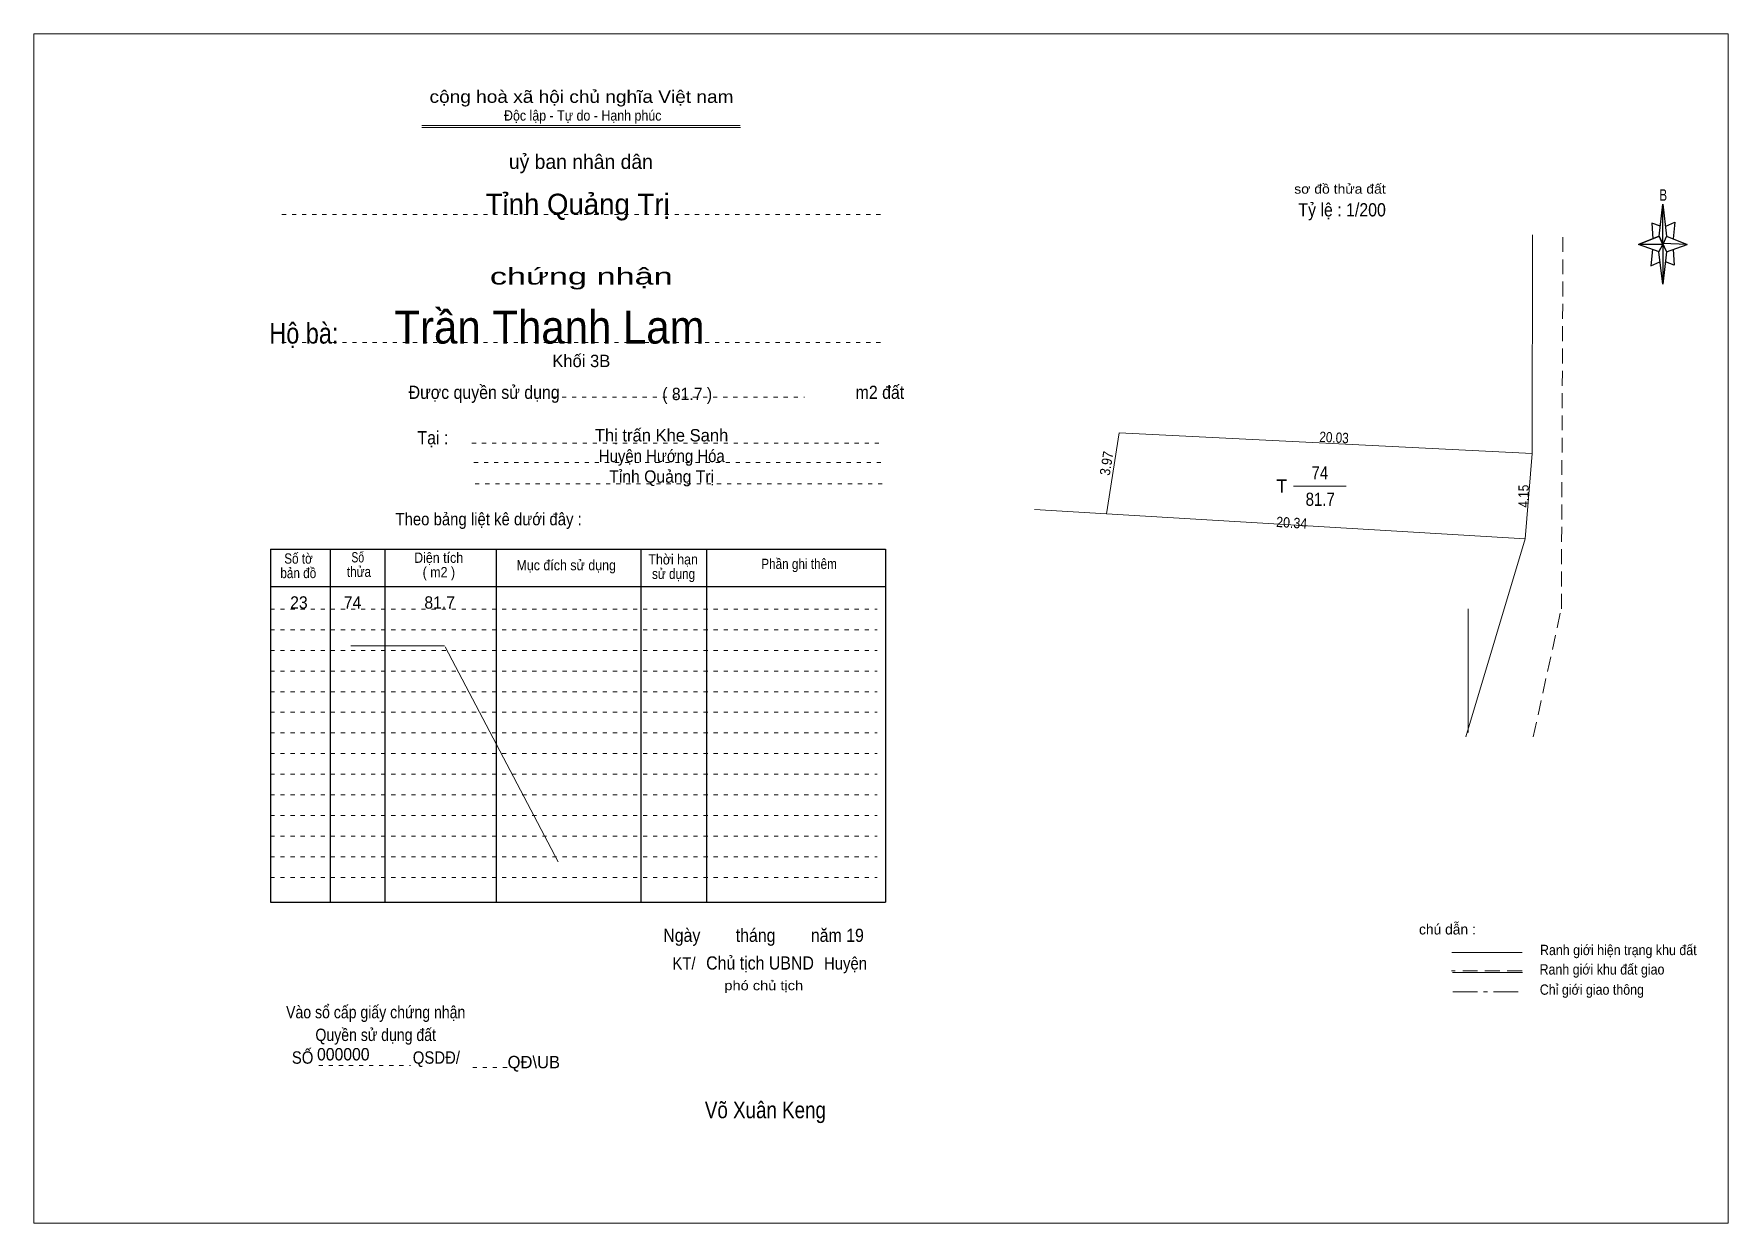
# Model space of a CAD drawing. Header units: centimetres. Extents: x -0.5 to 40.5, y 0 to 28.8.
import ezdxf
from ezdxf.enums import TextEntityAlignment as Align

# ---------------------------------------------------------------- set-up
doc = ezdxf.new("R2010")
doc.units = ezdxf.units.CM
doc.header["$LTSCALE"] = 0.12
for name, pattern in [('DOT_DASHED', [7.7, 5, -1.2, 0.3, -1.2]), ('DOTTED', [1.5, 0.3, -1.2]), ('MEDIUM_DASHED', [4.5, 3, -1.5])]:
    doc.linetypes.add(name, pattern=pattern)
for name, color, linetype, lineweight in [('1', 7, 'DOTTED', 13), ('12', 7, 'MEDIUM_DASHED', 13), ('33', 7, 'Continuous', 13), ('34', 7, 'Continuous', 13), ('50', 7, 'Continuous', 25), ('62', 7, 'Continuous', 13)]:
    doc.layers.add(name, color=color, linetype=linetype, lineweight=lineweight)

msp = doc.modelspace()

# ---------------------------------------------------------------- linework, layer by layer
at = {"layer": '1', "linetype": 'Continuous'}
for p, q in [((8.91, 26.55), (16.62, 26.55)), ((8.91, 26.5), (16.63, 26.5))]:
    msp.add_line(p, q, dxfattribs=at)
at = {"layer": '1'}
for p, q in [((5.52, 24.4), (20.02, 24.4)), ((5.52, 21.3), (20.02, 21.3)), ((12.06, 19.97), (18.18, 19.97)), ((10.12, 18.86), (20.06, 18.86)), ((10.17, 18.39), (20.11, 18.39)), ((10.2, 17.87), (20.14, 17.87)), ((5.24, 14.84), (19.94, 14.84)), ((5.24, 14.34), (19.94, 14.34)), ((5.24, 13.84), (19.94, 13.84)), ((5.24, 13.34), (19.94, 13.34)), ((5.24, 12.84), (19.94, 12.84)), ((5.24, 12.34), (19.94, 12.34)), ((5.24, 11.84), (19.94, 11.84)), ((5.24, 11.34), (19.94, 11.34)), ((5.24, 10.84), (19.94, 10.84)), ((5.24, 10.34), (19.94, 10.34)), ((5.24, 9.84), (19.94, 9.84)), ((5.24, 9.34), (19.94, 9.34)), ((5.24, 8.84), (19.94, 8.84)), ((5.24, 8.34), (19.94, 8.34)), ((6.41, 3.79), (8.63, 3.79)), ((10.14, 3.74), (11.2, 3.74))]:
    msp.add_line(p, q, dxfattribs=at)
at = {"layer": '1', "linetype": 'Continuous', "lineweight": 25}
for p, q in [((5.24, 16.29), (20.14, 16.29)), ((5.24, 16.29), (5.24, 7.74)), ((6.69, 16.29), (6.69, 7.74)), ((8.01, 16.29), (8.01, 7.74)), ((10.71, 16.29), (10.71, 7.74)), ((14.21, 16.29), (14.21, 7.74)), ((15.8, 16.29), (15.8, 7.74)), ((20.14, 16.29), (20.14, 7.74)), ((5.24, 15.39), (20.14, 15.39)), ((5.24, 7.74), (20.14, 7.74))]:
    msp.add_line(p, q, dxfattribs=at)
at = {"layer": '1', "linetype": 'Continuous'}
msp.add_lwpolyline([(-0.49, -0.03), (40.55, -0.03), (40.55, 28.77), (-0.49, 28.77)], close=True, dxfattribs=at)
at = {"layer": '12'}
msp.add_lwpolyline([(35.83, 11.75), (36.51, 14.85), (36.55, 23.9)], dxfattribs=at)
at = {"layer": '33'}
msp.add_line((30.02, 17.82), (31.3, 17.82), dxfattribs=at)
at = {"layer": '34'}
for p, q in [((35.81, 23.9), (35.8, 18.61)), ((35.8, 18.61), (35.63, 16.54))]:
    msp.add_line(p, q, dxfattribs=at)
for points in [[(35.8, 18.61), (25.8, 19.11), (25.49, 17.15), (23.75, 17.25)], [(25.49, 17.15), (35.63, 16.54), (34.2, 11.75)]]:
    msp.add_lwpolyline(points, dxfattribs=at)
msp.add_lwpolyline([(25.49, 17.15), (25.8, 19.11), (35.8, 18.61), (35.63, 16.54)], close=True, dxfattribs=at)
at = {"layer": '50'}
for p, q in [((38.88, 23.87), (38.97, 24.65)), ((39.06, 23.87), (39.56, 23.67)), ((38.88, 23.49), (38.38, 23.67)), ((39.06, 23.49), (38.97, 22.71)), ((39.22, 23.55), (39.24, 23.17)), ((39.24, 23.17), (39.03, 23.25))]:
    msp.add_line(p, q, dxfattribs=at)
at = {"layer": '50', "lineweight": 13}
for p, q in [((7.19, 13.95), (9.46, 13.95)), ((9.47, 13.93), (12.21, 8.72)), ((35.56, 6.52), (33.86, 6.52)), ((35.57, 6.04), (33.87, 6.04))]:
    msp.add_line(p, q, dxfattribs=at)
at = {"layer": '50', "linetype": 'MEDIUM_DASHED', "lineweight": 13}
msp.add_line((35.56, 6.08), (33.85, 6.08), dxfattribs=at)
at = {"layer": '50', "linetype": 'DOT_DASHED', "lineweight": 13}
msp.add_line((33.88, 5.57), (35.59, 5.57), dxfattribs=at)
at = {"layer": '50'}
for points in [[(38.97, 24.65), (39.06, 23.87), (38.97, 23.67)], [(38.97, 23.67), (38.38, 23.67), (38.88, 23.87), (39.06, 23.49), (39.56, 23.67), (38.97, 23.69)], [(38.97, 23.67), (38.97, 22.71), (38.87, 23.49)]]:
    msp.add_lwpolyline(points, close=True, dxfattribs=at)
for points in [[(38.97, 23.67), (38.88, 23.87), (38.38, 23.67)], [(38.91, 24.11), (38.7, 24.19), (38.73, 23.81)], [(39.04, 24.11), (39.26, 24.21), (39.22, 23.81)], [(38.72, 23.55), (38.68, 23.15), (38.9, 23.25)], [(38.97, 23.67), (39.06, 23.49), (39.56, 23.67)]]:
    msp.add_lwpolyline(points, dxfattribs=at)
at = {"layer": '62'}
msp.add_line((34.25, 11.85), (34.25, 14.85), dxfattribs=at)

# ---------------------------------------------------------------- texts
at = {"layer": '1'}
for s, height, width, p in [('cộng hoà xã hội chủ nghĩa Việt nam', 0.3, 1.15, (12.775, 27.1)), ('Độc lập - Tự do - Hạnh phúc', 0.25, 0.9, (12.805, 26.67)), ('chứng nhận', 0.4, 1.55, (12.77, 22.7)), ('Được quyền sử dụng                                                                   m2 đất', 0.32, 0.9, (14.59, 19.93)), ('Tại :', 0.32, 0.9, (9.175, 18.83)), ('Theo bảng liệt kê dưới đây :', 0.3, 0.9, (10.525, 16.87)), ('Số tờ', 0.25, 0.85, (5.92, 15.94)), ('Số ', 0.25, 0.75, (7.39, 15.97)), ('Diện tích', 0.25, 0.9, (9.315, 15.96)), ('Mục đích sử dụng', 0.25, 0.9, (12.405, 15.78)), ('Thời hạn', 0.25, 0.9, (14.995, 15.92)), ('Phần ghi thêm', 0.25, 0.85, (18.045, 15.81)), ('bản đồ', 0.25, 0.85, (5.915, 15.59)), ('thửa', 0.25, 0.85, (7.385, 15.62)), ('( m2 )', 0.25, 0.9, (9.32, 15.61)), ('sử dụng', 0.25, 0.85, (15.005, 15.57)), ('Ngày        tháng        năm 19', 0.32, 0.9, (17.185, 6.78)), ('Chủ tịch UBND', 0.32, 0.9, (17.1, 6.11)), ('Vào sổ cấp giấy chứng nhận', 0.3, 0.85, (7.79, 4.93)), ('Quyền sử dụng đất', 0.3, 0.85, (7.79, 4.38)), ('SỐ                        QSDĐ/', 0.3, 0.9, (7.795, 3.83))]:
    msp.add_text(s, height=height, dxfattribs=dict(at, width=width)).set_placement(p, align=Align.CENTER)
msp.add_text('uỷ ban nhân dân', height=0.35, dxfattribs=at).set_placement((12.76, 25.5), align=Align.CENTER)
at = {"layer": '33', "width": 0.85}
for s, p in [('74', (30.66, 17.98)), ('81.7', (30.67, 17.34))]:
    msp.add_text(s, height=0.32, dxfattribs=at).set_placement(p, align=Align.CENTER)
at = {"layer": '33'}
msp.add_text('T', height=0.32, dxfattribs=at).set_placement((29.87, 17.66), align=Align.RIGHT)
at = {"layer": '34'}
for s, height, p in [('Tỉnh Quảng Trị ', 0.5, (12.775, 24.4)), ('Khối 3B', 0.3, (12.77, 20.7)), ('Thị trấn Khe Sanh ', 0.3, (14.77, 18.9))]:
    msp.add_text(s, height=height, dxfattribs=at).set_placement(p, align=Align.CENTER)
for s, height, width, p in [('Trần Thanh Lam', 0.8, 0.95, (12, 21.27)), ('Hộ bà:', 0.5, 0.85, (6.05, 21.27)), ('( 81.7 )', 0.3, 0.95, (15.335, 19.9)), ('Huyện Hướng Hóa ', 0.3, 0.9, (14.77, 18.4)), ('Tỉnh Quảng Trị ', 0.3, 0.95, (14.77, 17.9)), ('23', 0.3, 0.95, (5.93, 14.85)), ('74', 0.3, 0.95, (7.23, 14.85)), ('81.7', 0.3, 0.95, (9.34, 14.85)), ('000000', 0.3, 0.95, (7.005, 3.91))]:
    msp.add_text(s, height=height, dxfattribs=dict(at, width=width)).set_placement(p, align=Align.CENTER)
at = {"layer": '50'}
for s, height, width, p in [('sơ đồ thửa đất ', 0.23, 1.1, (31.195, 24.9)), ('B', 0.276, 0.75, (38.98, 24.73)), ('Ranh giới hiện trạng khu đất', 0.25, 0.9, (37.89, 6.46)), ('KT/                               Huyện ', 0.3, 0.9, (17.385, 6.11)), ('Ranh giới khu đất giao', 0.25, 0.9, (37.495, 5.99)), ('phó chủ tịch', 0.23, 1.15, (17.19, 5.61)), ('Chỉ giới giao thông', 0.25, 0.9, (37.25, 5.5)), ('Võ Xuân Keng', 0.4, 0.85, (17.23, 2.51))]:
    msp.add_text(s, height=height, dxfattribs=dict(at, width=width)).set_placement(p, align=Align.CENTER)
at = {"layer": '50', "width": 0.9}
msp.add_text('Tỷ lệ : 1/200', height=0.32, dxfattribs=at).set_placement((30.14, 24.35))
at = {"layer": '50'}
for s, rotation, width, p in [('20.03', 357.109, 0.85, (30.999, 18.872)), ('3.97', 80.87, 0.9, (25.617, 18.35)), ('4.15', 90, 0.85, (35.72, 17.575)), ('20.34', 356.533, 0.9, (29.972, 16.807))]:
    msp.add_text(s, height=0.25, rotation=rotation, dxfattribs=dict(at, width=width)).set_placement(p, align=Align.CENTER)
for s, height, p in [('chú dẫn :', 0.25, (33.75, 6.96)), ('QĐ\\UB', 0.3, (11.62, 3.72))]:
    msp.add_text(s, height=height, dxfattribs=at).set_placement(p, align=Align.CENTER)

doc.saveas('drawing.dxf')
